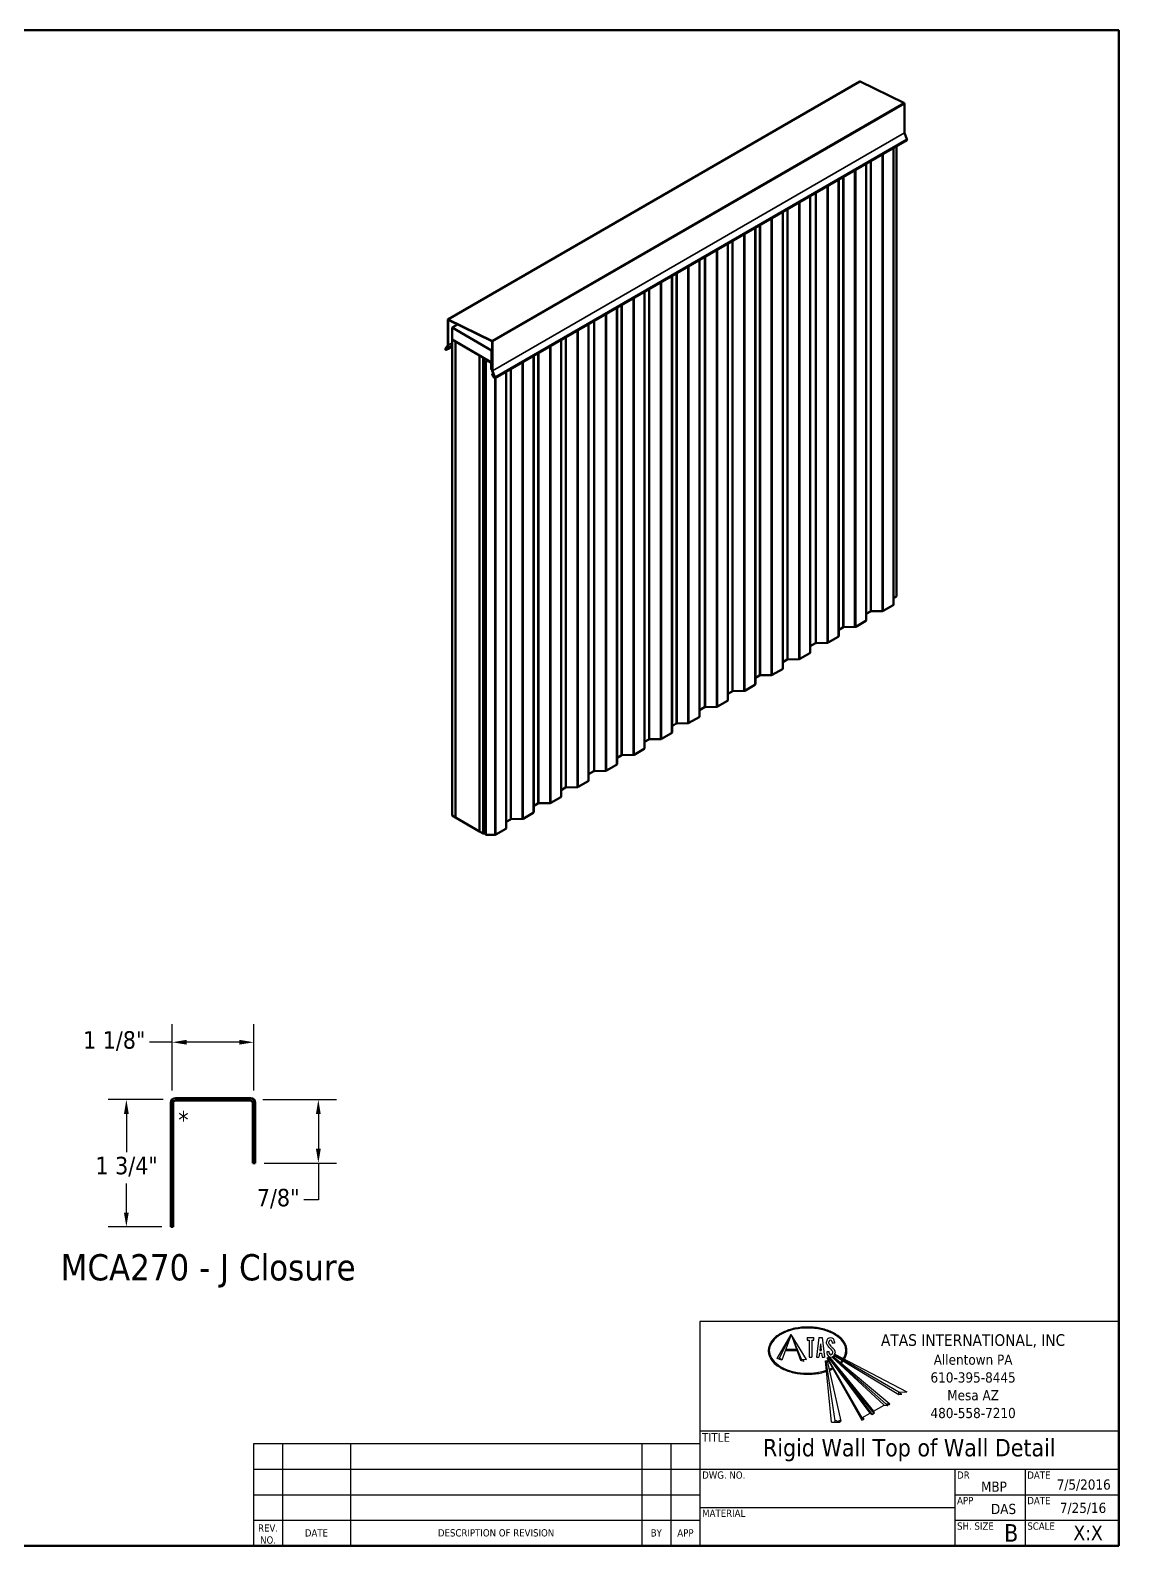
# Model space of a CAD drawing. Header units: inches. Extents: x 0.6 to 33.4, y 0.6 to 21.4.
# Drawn here: x 18.46 to 33.4, y 0.6 to 21.4 of the extents above; entities that cross this region are included whole.
import ezdxf

# ---------------------------------------------------------------- set-up
doc = ezdxf.new("R2010")
doc.units = ezdxf.units.IN
doc.header["$LTSCALE"] = 2
doc.header["$MEASUREMENT"] = 0
for name, color, linetype, lineweight in [('Border (ANSI)', 7, 'Continuous', 70), ('Dimension (ANSI)', 7, 'Continuous', 25), ('Logo', 7, 'Continuous', 25), ('Sketch Geometry (ANSI)', 7, 'Continuous', 25), ('Symbol (ANSI)', 7, 'Continuous', 25), ('Title (ANSI)', 7, 'Continuous', 50), ('Visible (ANSI)', 7, 'Continuous', 50), ('Visible Narrow (ANSI)', 7, 'Continuous', 35)]:
    doc.layers.add(name, color=color, linetype=linetype, lineweight=lineweight)
doc.styles.add('Label Text (ANSI)', font='tahoma.ttf')
doc.styles.add('Note Text (ANSI)', font='tahoma.ttf')
doc.styles.add('Title Block Info', font='tahoma.ttf')
doc.styles.add('Title Block Labels', font='tahoma.ttf')
doc.dimstyles.new('Architectural (ANSI)', dxfattribs={"dimscale": 2, "dimtxt": 0.12, "dimasz": 0.098425, "dimexe": 0.125, "dimexo": 0.0625, "dimgap": 0.031496, "dimtad": 0, "dimtih": 1, "dimtoh": 1, "dimdec": 4, "dimrnd": 1e-08, "dimzin": 3, "dimdsep": 46, "dimlunit": 4, "dimtxsty": 'Note Text (ANSI)', "dimcen": 0.09, "dimdle": 0.393701, "dimclrd": 256, "dimclre": 256, "dimclrt": 256, "dimadec": 0, "dimazin": 3, "dimtfac": 1, "dimtofl": 0, "dimtmove": 0, "dimatfit": 3, "dimfxl": 0, "dimfrac": 2, "dimtolj": 1, "dimtzin": 12, "dimlwd": -1, "dimlwe": -1, "dimarcsym": 0})

# ---------------------------------------------------------------- blocks, each defined once
blk = doc.blocks.new('Borders ATAS A Border')
at = {"layer": 'Border (ANSI)'}
for p, q in [((16.7, 10.7), (0.3, 10.7)), ((16.7, 0.3), (16.7, 10.7)), ((0.3, 0.3), (16.7, 0.3))]:
    blk.add_line(p, q, dxfattribs=at)
blk = doc.blocks.new('Title Blocks ATAS A-B Title Block')
at = {"layer": 'Logo', "linetype": 'Continuous'}
for p, q in [((5.513, 4.03), (5.609, 4.196)), ((5.528, 4.034), (5.609, 4.196)), ((5.609, 4.196), (5.544, 4.019)), ((5.714, 4.023), (5.609, 4.196)), ((5.609, 4.196), (5.673, 4.019)), ((5.681, 4.026), (5.609, 4.196)), ((5.719, 4.174), (5.719, 4.157)), ((5.719, 4.174), (5.764, 4.174)), ((5.764, 4.157), (5.764, 4.174)), ((5.799, 4.174), (5.783, 4.041)), ((5.799, 4.174), (5.822, 4.174)), ((5.822, 4.174), (5.838, 4.041)), ((5.568, 4.086), (5.649, 4.086)), ((5.572, 4.096), (5.645, 4.096)), ((5.719, 4.157), (5.733, 4.157)), ((5.733, 4.157), (5.733, 4.041)), ((5.75, 4.157), (5.764, 4.157)), ((5.75, 4.157), (5.75, 4.041)), ((5.803, 4.068), (5.799, 4.041)), ((5.803, 4.068), (5.818, 4.068)), ((5.81, 4.131), (5.805, 4.085)), ((5.805, 4.085), (5.816, 4.085)), ((5.81, 4.131), (5.816, 4.085)), ((5.818, 4.068), (5.821, 4.041)), ((5.852, 4.135), (5.851, 4.146)), ((5.852, 4.134), (5.852, 4.135)), ((5.854, 4.13), (5.852, 4.134)), ((5.854, 4.129), (5.854, 4.13)), ((5.855, 4.127), (5.854, 4.129)), ((5.856, 4.124), (5.855, 4.127)), ((5.855, 4.068), (5.855, 4.079)), ((5.855, 4.079), (5.871, 4.079)), ((5.858, 4.122), (5.856, 4.124)), ((5.86, 4.119), (5.858, 4.122)), ((5.858, 4.122), (5.858, 4.122)), ((5.861, 4.119), (5.86, 4.119)), ((5.863, 4.115), (5.861, 4.119)), ((5.868, 4.109), (5.863, 4.115)), ((5.868, 4.135), (5.868, 4.146)), ((5.873, 4.128), (5.868, 4.135)), ((5.869, 4.108), (5.868, 4.109)), ((5.87, 4.107), (5.869, 4.108)), ((5.87, 4.107), (5.875, 4.102)), ((5.871, 4.068), (5.871, 4.079)), ((5.874, 4.126), (5.873, 4.128)), ((5.883, 4.116), (5.874, 4.126)), ((5.875, 4.102), (5.879, 4.098)), ((5.879, 4.098), (5.887, 4.089)), ((5.886, 4.112), (5.883, 4.116)), ((5.891, 4.107), (5.886, 4.112)), ((5.887, 4.089), (5.888, 4.087)), ((5.888, 4.087), (5.893, 4.079)), ((5.89, 4.146), (5.89, 4.135)), ((5.907, 4.135), (5.89, 4.135)), ((5.891, 4.107), (5.892, 4.106)), ((5.892, 4.106), (5.893, 4.105)), ((5.893, 4.105), (5.898, 4.099)), ((5.893, 4.079), (5.893, 4.068)), ((5.898, 4.099), (5.901, 4.096)), ((5.901, 4.096), (5.901, 4.096)), ((5.901, 4.096), (5.903, 4.093)), ((5.903, 4.093), (5.904, 4.092)), ((5.904, 4.092), (5.905, 4.09)), ((5.905, 4.09), (5.906, 4.087)), ((5.906, 4.087), (5.907, 4.086)), ((5.907, 4.146), (5.907, 4.135)), ((5.907, 4.086), (5.908, 4.084)), ((5.908, 4.084), (5.909, 4.081)), ((5.909, 4.081), (5.909, 4.079)), ((5.909, 4.079), (5.91, 4.068)), ((5.909, 4.061), (6.404, 3.803)), ((5.544, 4.019), (5.513, 4.03)), ((5.544, 4.019), (5.528, 4.034)), ((5.673, 4.019), (5.681, 4.026)), ((5.673, 4.019), (5.695, 4.013)), ((5.681, 4.026), (5.714, 4.023)), ((5.69, 4.026), (5.695, 4.013)), ((5.733, 4.041), (5.75, 4.041)), ((5.783, 4.041), (5.799, 4.041)), ((5.821, 4.041), (5.838, 4.041)), ((5.886, 3.594), (5.845, 4.014)), ((5.845, 4.014), (5.849, 4.014)), ((5.849, 4.015), (5.85, 4.017)), ((5.91, 3.604), (5.849, 4.015)), ((5.85, 4.017), (5.851, 4.016)), ((5.851, 4.016), (5.853, 4.015)), ((5.853, 4.015), (5.855, 4.016)), ((5.856, 4.017), (5.855, 4.016)), ((5.857, 4.016), (5.856, 4.017)), ((5.857, 4.035), (5.866, 4.04)), ((5.857, 4.035), (6.095, 3.623)), ((5.857, 4.035), (5.857, 4.032)), ((5.857, 4.032), (6.095, 3.607)), ((5.857, 4.016), (5.95, 3.601)), ((6.151, 3.655), (5.866, 4.04)), ((5.866, 4.04), (5.868, 4.039)), ((5.868, 4.039), (5.87, 4.04)), ((5.868, 4.039), (6.165, 3.647)), ((5.87, 4.042), (5.871, 4.043)), ((5.87, 4.042), (6.175, 3.669)), ((5.87, 4.042), (5.87, 4.04)), ((6.178, 3.654), (5.87, 4.04)), ((6.247, 3.711), (5.889, 4.042)), ((5.892, 4.042), (6.261, 3.717)), ((6.287, 3.718), (5.895, 4.044)), ((5.905, 4.052), (6.348, 3.784)), ((6.348, 3.8), (5.906, 4.055)), ((6.348, 3.8), (6.404, 3.803)), ((6.348, 3.784), (6.348, 3.8)), ((6.369, 3.785), (6.348, 3.797)), ((6.348, 3.784), (6.369, 3.785)), ((6.095, 3.623), (6.151, 3.656)), ((6.151, 3.656), (6.165, 3.647)), ((6.165, 3.647), (6.178, 3.655)), ((6.175, 3.669), (6.247, 3.711)), ((6.175, 3.669), (6.178, 3.655)), ((6.247, 3.711), (6.268, 3.709)), ((6.261, 3.718), (6.262, 3.719)), ((6.261, 3.718), (6.261, 3.718)), ((6.261, 3.718), (6.261, 3.718)), ((6.262, 3.716), (6.261, 3.718)), ((6.262, 3.719), (6.264, 3.72)), ((6.265, 3.715), (6.262, 3.716)), ((6.264, 3.72), (6.272, 3.719)), ((6.267, 3.715), (6.265, 3.715)), ((6.269, 3.716), (6.267, 3.715)), ((6.268, 3.709), (6.271, 3.709)), ((6.269, 3.716), (6.269, 3.716)), ((6.272, 3.715), (6.269, 3.716)), ((6.271, 3.709), (6.272, 3.709)), ((6.272, 3.719), (6.279, 3.716)), ((6.274, 3.713), (6.272, 3.715)), ((6.272, 3.709), (6.273, 3.71)), ((6.273, 3.71), (6.274, 3.712)), ((6.274, 3.712), (6.274, 3.713)), ((6.279, 3.716), (6.284, 3.716)), ((6.284, 3.716), (6.287, 3.718)), ((5.886, 3.594), (5.944, 3.595)), ((5.909, 3.597), (5.91, 3.605)), ((5.91, 3.605), (5.918, 3.605)), ((5.918, 3.605), (5.929, 3.598)), ((5.929, 3.598), (5.94, 3.605)), ((5.944, 3.607), (5.94, 3.605)), ((5.95, 3.601), (5.944, 3.607)), ((5.944, 3.595), (5.95, 3.601)), ((6.095, 3.623), (6.095, 3.607)), ((6.095, 3.607), (6.109, 3.615)), ((6.109, 3.615), (6.102, 3.627))]:
    blk.add_line(p, q, dxfattribs=at)
at = {"layer": 'Logo', "color": 7, "linetype": 'Continuous', "lineweight": 25}
blk.add_line((5.901, 4.048), (5.903, 4.05), dxfattribs=at)
at = {"layer": 'Logo', "linetype": 'Continuous'}
for centre, radius, start, end in [((5.879, 4.146), 0.0277, 0, 180), ((5.882, 4.068), 0.0277, 180, 0), ((5.879, 4.146), 0.0111, 0, 180), ((5.882, 4.068), 0.0111, 180, 0)]:
    blk.add_arc(centre, radius, start, end, dxfattribs=at)
at = {"layer": 'Logo'}
for start_param, end_param in [(5.920587, 11.509279), (5.311273, 5.424577), (5.721945, 5.844109)]:
    blk.add_ellipse((5.722, 4.085), major_axis=(0.263, 0), ratio=0.589286, start_param=start_param, end_param=end_param, dxfattribs=at)
for points in [[(5.974, 4.027), (5.987, 4.054), (5.992, 4.083), (5.988, 4.112), (5.976, 4.14), (5.956, 4.166), (5.929, 4.189), (5.896, 4.209), (5.858, 4.225), (5.816, 4.237), (5.772, 4.244), (5.725, 4.247), (5.679, 4.245), (5.634, 4.238), (5.591, 4.227), (5.553, 4.211), (5.519, 4.192), (5.491, 4.169), (5.47, 4.144), (5.457, 4.116), (5.452, 4.087), (5.456, 4.058), (5.468, 4.03), (5.487, 4.004), (5.514, 3.981), (5.547, 3.961), (5.585, 3.945), (5.627, 3.933), (5.672, 3.926), (5.718, 3.923), (5.764, 3.925), (5.809, 3.931), (5.852, 3.943)], [(5.872, 3.95), (5.878, 3.952), (5.885, 3.955), (5.891, 3.958), (5.897, 3.961)], [(5.95, 3.998), (5.954, 4.002), (5.959, 4.006), (5.962, 4.011), (5.966, 4.015)]]:
    blk.add_spline(points, degree=3, dxfattribs=at)
at = {"layer": 'Sketch Geometry (ANSI)'}
for p, q in [((7.858, 4.284), (4.983, 4.284)), ((4.983, 4.284), (4.983, 2.746)), ((7.858, 2.746), (7.858, 4.284)), ((1.918, 3.446), (1.918, 2.746)), ((4.983, 3.446), (1.918, 3.446)), ((2.118, 3.446), (2.118, 2.746)), ((2.583, 3.446), (2.583, 2.746)), ((4.583, 3.446), (4.583, 2.746)), ((4.783, 3.446), (4.783, 2.746)), ((4.983, 3.534), (7.858, 3.534)), ((1.918, 3.271), (4.983, 3.271)), ((4.983, 3.271), (7.858, 3.271)), ((6.733, 3.271), (6.733, 2.746)), ((7.215, 3.271), (7.215, 2.746)), ((1.918, 3.096), (4.983, 3.096)), ((6.733, 3.096), (7.858, 3.096)), ((1.918, 2.921), (4.983, 2.921)), ((4.983, 3.009), (6.733, 3.009)), ((6.733, 2.921), (7.858, 2.921)), ((1.918, 2.746), (4.983, 2.746)), ((4.983, 2.746), (7.858, 2.746))]:
    blk.add_line(p, q, dxfattribs=at)
at = {"layer": 'Symbol (ANSI)', "char_height": 0.05, "attachment_point": 5, "style": 'Title Block Labels'}
for s, insert, line_spacing_factor in [('{\\H1.6x;ATAS INTERNATIONAL, INC\\P\\H0.875x;Allentown PA\\H1.3631x; \\H0.73365x;\\P610-395-8445\\H1.1376x; \\H0.87902x;\\PMesa AZ\\H1.1946x; \\H0.83708x;\\P480-558-7210\\H1.1855x; }', (6.858, 3.909), 1.04605), ('REV.\\PNO.', (2.018, 2.826), 0.987884)]:
    blk.add_mtext(s, dxfattribs=dict(at, insert=insert, line_spacing_factor=line_spacing_factor))
at = {"layer": 'Symbol (ANSI)'}
for s, insert, char_height, attachment_point, style in [('\\fTahoma|b0|i0;\\H0.0600;TITLE', (4.998, 3.519), 0.06, 1, 'Title Block Labels'), ('DWG. NO.', (4.998, 3.256), 0.05, 1, 'Title Block Labels'), ('DR', (6.748, 3.256), 0.05, 1, 'Title Block Labels'), ('DATE', (7.23, 3.256), 0.05, 1, 'Title Block Labels'), ('MBP', (7.09, 3.116), 0.07, 9, 'Title Block Info'), ('APP', (6.748, 3.081), 0.05, 1, 'Title Block Labels'), ('DAS', (7.153, 2.962), 0.07, 9, 'Title Block Info'), ('DATE', (7.23, 3.081), 0.05, 1, 'Title Block Labels'), ('7/25/16', (7.772, 2.962), 0.07, 9, 'Title Block Info'), ('MATERIAL', (4.998, 2.994), 0.05, 1, 'Title Block Labels'), ('DATE', (2.35, 2.834), 0.05, 5, 'Title Block Labels'), ('DESCRIPTION OF REVISION', (3.583, 2.834), 0.05, 5, 'Title Block Labels'), ('BY', (4.683, 2.834), 0.05, 5, 'Title Block Labels'), ('APP', (4.883, 2.834), 0.05, 5, 'Title Block Labels'), ('SH. SIZE', (6.748, 2.906), 0.05, 1, 'Title Block Labels'), ('SCALE', (7.23, 2.906), 0.05, 1, 'Title Block Labels'), ('\\fTahoma|b0|i0;\\H0.1000;X:X', (7.748, 2.834), 0.1, 6, 'Title Block Info')]:
    blk.add_mtext(s, dxfattribs=dict(at, insert=insert, char_height=char_height, attachment_point=attachment_point, style=style))
for tag, p, height, style in [('CREATION_DATE_001', (7.432, 3.131), 0.07, 'Title Block Info'), ('Sheet_Size_001', (7.071, 2.774), 0.12, 'Note Text (ANSI)')]:
    blk.add_attdef(tag, p, '', height=height, dxfattribs=dict(at, style=style))
at = {"layer": 'Title (ANSI)', "attachment_point": 5, "style": 'Note Text (ANSI)'}
for s, insert, char_height in [('Rigid Wall Top of Wall Detail', (6.42, 3.402), 0.12), ('\\fTahoma|b0|i0;\\H0.1000; ', (5.858, 3.14), 0.1), ('\\fTahoma|b0|i0;\\H0.1000; ', (5.858, 2.877), 0.1)]:
    blk.add_mtext(s, dxfattribs=dict(at, insert=insert, char_height=char_height))
blk = doc.blocks.new('*D8')
at = {"layer": 'Defpoints', "color": 0, "transparency": 16777216}
for p in [(21.524, 6.723), (22.411, 6.723), (21.542, 5.851)]:
    blk.add_point(p, dxfattribs=at)
at = {"layer": 'Dimension (ANSI)', "transparency": 16777216}
for p, q in [((21.649, 6.723), (22.661, 6.723)), ((22.411, 6.526), (22.411, 6.048)), ((21.667, 5.851), (22.661, 5.851)), ((22.411, 5.851), (22.411, 5.346)), ((22.411, 5.346), (22.214, 5.346))]:
    blk.add_line(p, q, dxfattribs=at)
for points in [[(22.378, 6.526), (22.444, 6.526), (22.411, 6.723)], [(22.378, 6.048), (22.444, 6.048), (22.411, 5.851)]]:
    blk.add_solid(points, dxfattribs=at)
at = {"layer": 'Dimension (ANSI)', "transparency": 16777216, "insert": (21.567, 5.498), "char_height": 0.24, "attachment_point": 1, "style": 'Note Text (ANSI)'}
blk.add_mtext('\\A1;7/8"', dxfattribs=at)
blk = doc.blocks.new('*D9')
at = {"layer": 'Defpoints', "color": 0, "transparency": 16777216}
for p in [(21.524, 7.51), (20.404, 6.723), (21.524, 6.723)]:
    blk.add_point(p, dxfattribs=at)
at = {"layer": 'Dimension (ANSI)', "transparency": 16777216}
for p, q in [((20.404, 6.848), (20.404, 7.76)), ((21.524, 6.848), (21.524, 7.76)), ((20.404, 7.51), (20.092, 7.51)), ((21.327, 7.51), (20.601, 7.51))]:
    blk.add_line(p, q, dxfattribs=at)
for points in [[(20.601, 7.543), (20.601, 7.478), (20.404, 7.51)], [(21.327, 7.543), (21.327, 7.478), (21.524, 7.51)]]:
    blk.add_solid(points, dxfattribs=at)
at = {"layer": 'Dimension (ANSI)', "transparency": 16777216, "insert": (19.181, 7.662), "char_height": 0.24, "attachment_point": 1, "style": 'Note Text (ANSI)'}
blk.add_mtext('\\A1;1 1/8"', dxfattribs=at)
blk = doc.blocks.new('*D10')
at = {"layer": 'Defpoints', "color": 0, "transparency": 16777216}
for p in [(19.775, 6.723), (20.404, 6.723), (20.385, 4.976)]:
    blk.add_point(p, dxfattribs=at)
at = {"layer": 'Dimension (ANSI)', "transparency": 16777216}
for p, q in [((20.279, 6.723), (19.525, 6.723)), ((19.775, 6.526), (19.775, 6.001)), ((19.775, 5.173), (19.775, 5.572)), ((20.26, 4.976), (19.525, 4.976))]:
    blk.add_line(p, q, dxfattribs=at)
for points in [[(19.742, 6.526), (19.808, 6.526), (19.775, 6.723)], [(19.742, 5.173), (19.808, 5.173), (19.775, 4.976)]]:
    blk.add_solid(points, dxfattribs=at)
at = {"layer": 'Dimension (ANSI)', "transparency": 16777216, "insert": (19.351, 5.938), "char_height": 0.24, "attachment_point": 1, "style": 'Note Text (ANSI)'}
blk.add_mtext('\\A1;1 3/4"', dxfattribs=at)

msp = doc.modelspace()

# ---------------------------------------------------------------- linework, layer by layer
at = {"layer": 'Visible (ANSI)'}
for p, q in [((24.19103, 17.43027), (29.84788, 20.69625)), ((30.45159, 20.40436), (29.85211, 20.69606)), ((30.45884, 19.99286), (30.45884, 20.39244)), ((30.49313, 19.90356), (30.45923, 19.99093)), ((24.835, 16.62714), (30.49186, 19.89313)), ((30.30968, 19.78795), (30.30968, 13.51968)), ((30.35051, 13.6303), (30.35051, 19.81152)), ((29.93256, 19.57022), (29.93256, 13.30195)), ((29.55543, 19.35248), (29.55543, 13.08422)), ((29.16538, 19.12728), (29.16538, 12.85901)), ((28.78825, 18.90955), (28.78825, 12.64128)), ((28.41113, 18.69182), (28.41113, 12.42355)), ((28.03401, 18.47409), (28.03401, 12.20582)), ((27.64395, 18.24889), (27.64395, 11.98062)), ((27.26682, 18.03115), (27.26682, 11.76288)), ((26.8897, 17.81342), (26.8897, 11.54515)), ((26.51258, 17.59569), (26.51258, 11.32742)), ((24.18906, 17.08157), (24.18906, 17.42592)), ((24.19283, 17.42374), (24.19283, 17.07939)), ((24.19525, 17.43007), (24.79474, 17.13837)), ((24.79503, 17.13386), (24.19555, 17.42556)), ((24.32359, 17.36326), (24.24657, 17.3188)), ((24.24657, 17.3188), (24.78869, 17.00581)), ((24.24657, 17.1555), (24.24657, 17.3188)), ((26.12252, 17.37049), (26.12252, 11.10222)), ((24.15477, 17.03187), (24.18867, 17.08009)), ((24.19193, 17.07603), (24.15803, 17.0278)), ((24.1928, 17.03314), (24.24657, 17.06419)), ((24.19542, 17.0285), (24.24657, 17.05803)), ((24.78869, 16.84251), (24.24657, 17.1555)), ((24.24657, 17.15441), (24.24751, 17.15495)), ((24.29371, 17.12719), (24.24657, 17.15441)), ((24.24657, 10.62243), (24.24657, 17.15441)), ((24.29466, 17.12774), (24.29371, 17.12719)), ((24.29371, 10.59522), (24.29371, 17.12719)), ((24.29466, 17.12665), (24.2956, 17.12719)), ((24.29466, 17.12665), (24.62464, 16.93613)), ((24.29466, 10.59467), (24.29466, 17.12665)), ((24.79821, 16.72905), (24.79821, 17.12863)), ((24.80198, 17.12646), (24.80198, 16.72688)), ((25.74539, 17.15275), (25.74539, 10.88449)), ((24.16465, 17.01801), (24.1928, 17.03314)), ((24.19542, 17.0285), (24.16727, 17.01336)), ((24.1928, 17.03314), (24.19542, 17.0285)), ((24.62558, 16.93668), (24.62464, 16.93613)), ((24.62464, 16.93613), (24.62464, 10.40416)), ((24.62558, 16.93559), (24.62652, 16.93613)), ((24.62558, 10.40361), (24.62558, 16.93559)), ((24.67272, 16.90837), (24.62558, 16.93559)), ((24.67366, 16.90891), (24.67272, 16.90837)), ((24.67272, 10.3764), (24.67272, 16.90837)), ((24.67461, 16.90837), (24.67366, 16.90783)), ((24.67366, 16.90783), (24.67366, 10.37585)), ((24.67744, 16.90565), (24.67366, 16.90783)), ((24.67744, 16.90565), (24.67838, 16.90619)), ((24.67744, 10.37368), (24.67744, 16.90565)), ((24.67838, 16.89814), (24.67838, 16.71285)), ((24.68015, 16.90204), (24.68286, 16.90361)), ((24.6814, 16.7111), (24.6814, 16.89639)), ((24.78143, 16.84561), (24.68441, 16.90162)), ((24.68441, 16.89814), (24.78143, 16.84212)), ((24.75154, 16.85938), (24.70599, 16.85846)), ((24.70599, 10.35719), (24.70599, 16.85846)), ((24.70599, 16.85846), (24.70986, 16.85623)), ((24.70986, 16.85623), (24.7554, 16.85715)), ((24.70986, 16.85623), (24.70986, 10.35496)), ((24.79821, 17.0113), (24.78869, 17.00581)), ((24.78869, 17.00581), (24.78869, 16.84251)), ((24.79821, 16.848), (24.78869, 16.84251)), ((25.36827, 16.93502), (25.36827, 10.66675)), ((24.6814, 16.7111), (24.67838, 16.71285)), ((24.70599, 16.7253), (24.6814, 16.7111)), ((24.78444, 16.8369), (24.78444, 16.74687)), ((24.78444, 16.74687), (24.78746, 16.74513)), ((24.78746, 16.74513), (24.78746, 16.83516)), ((24.79821, 16.75133), (24.78746, 16.74513)), ((24.79562, 16.68115), (24.79824, 16.68277)), ((24.82377, 16.63351), (24.79562, 16.68115)), ((24.79824, 16.68277), (24.81223, 16.69084)), ((24.79824, 16.68277), (24.82639, 16.63513)), ((24.83301, 16.63728), (24.79911, 16.72466)), ((24.80238, 16.72495), (24.83628, 16.63758)), ((24.99115, 16.71729), (24.99115, 10.44902)), ((30.30968, 13.60673), (30.35051, 13.6303)), ((29.93256, 13.389), (29.99017, 13.42226)), ((30.00137, 13.42507), (30.15178, 13.4281)), ((30.16567, 13.43159), (30.30363, 13.51124)), ((29.55543, 13.17126), (29.61305, 13.20453)), ((29.62425, 13.20734), (29.77465, 13.21037)), ((29.78855, 13.21386), (29.92651, 13.29351)), ((29.16538, 12.94606), (29.23592, 12.98679)), ((29.24713, 12.98961), (29.39753, 12.99264)), ((29.41142, 12.99613), (29.54938, 13.07578)), ((28.78825, 12.72833), (28.84586, 12.76159)), ((28.85707, 12.76441), (29.00747, 12.76744)), ((29.02136, 12.77093), (29.15932, 12.85058)), ((28.41113, 12.5106), (28.46874, 12.54386)), ((28.47994, 12.54667), (28.63035, 12.54971)), ((28.64424, 12.55319), (28.7822, 12.63285)), ((28.03401, 12.29287), (28.09162, 12.32613)), ((28.10282, 12.32894), (28.25322, 12.33197)), ((28.26712, 12.33546), (28.40508, 12.41511)), ((27.64395, 12.06767), (27.71449, 12.1084)), ((27.7257, 12.11121), (27.8761, 12.11424)), ((27.88999, 12.11773), (28.02795, 12.19738)), ((27.26682, 11.84993), (27.32443, 11.8832)), ((27.33564, 11.88601), (27.48604, 11.88904)), ((27.49993, 11.89253), (27.63789, 11.97218)), ((26.8897, 11.6322), (26.94731, 11.66546)), ((26.95851, 11.66828), (27.10892, 11.67131)), ((27.12281, 11.6748), (27.26077, 11.75445)), ((26.51258, 11.41447), (26.57019, 11.44773)), ((26.58139, 11.45054), (26.73179, 11.45358)), ((26.74569, 11.45706), (26.88365, 11.53671)), ((26.20427, 11.23281), (26.35467, 11.23584)), ((26.36856, 11.23933), (26.50652, 11.31898)), ((25.9785, 11.01413), (26.11646, 11.09378)), ((26.12252, 11.18927), (26.19306, 11.23)), ((25.60138, 10.7964), (25.73934, 10.87605)), ((25.74539, 10.97154), (25.803, 11.0048)), ((25.81421, 11.00761), (25.96461, 11.01064)), ((24.24657, 10.62243), (24.29371, 10.59522)), ((25.22426, 10.57867), (25.36222, 10.65832)), ((25.36827, 10.7538), (25.42588, 10.78707)), ((25.43708, 10.78988), (25.58749, 10.79291)), ((24.29371, 10.59522), (24.29466, 10.59576)), ((24.62464, 10.40416), (24.29466, 10.59467)), ((24.62464, 10.40416), (24.62558, 10.4047)), ((24.62558, 10.40361), (24.67272, 10.3764)), ((24.84713, 10.36093), (24.98509, 10.44058)), ((24.99115, 10.53607), (25.04876, 10.56933)), ((25.05996, 10.57215), (25.21036, 10.57518)), ((24.67272, 10.3764), (24.67366, 10.37694)), ((24.67744, 10.37368), (24.67366, 10.37585)), ((24.70599, 10.39016), (24.67744, 10.37368)), ((24.70599, 10.35719), (24.70986, 10.35496)), ((24.70986, 10.35496), (24.83324, 10.35745))]:
    msp.add_line(p, q, dxfattribs=at)
at = {"layer": 'Visible (ANSI)', "color": 1, "true_color": 0xff0000}
for p, q in [((20.38532, 6.67767), (20.38532, 4.97567)), ((20.41732, 4.97567), (20.41732, 6.67767)), ((21.47832, 6.74167), (20.44932, 6.74167)), ((20.44932, 6.70967), (21.47832, 6.70967)), ((21.51032, 6.67767), (21.51032, 5.85067)), ((21.54232, 5.85067), (21.54232, 6.67767)), ((21.51032, 5.85067), (21.54232, 5.85067)), ((20.41732, 4.97567), (20.38532, 4.97567))]:
    msp.add_line(p, q, dxfattribs=at)
for centre, radius, start, end in [((20.44932, 6.67767), 0.064, 90, 180), ((20.44932, 6.67767), 0.032, 90, 180), ((21.47832, 6.67767), 0.064, 0, 90), ((21.47832, 6.67767), 0.032, 0, 90)]:
    msp.add_arc(centre, radius, start, end, dxfattribs=at)
at = {"layer": 'Visible (ANSI)'}
for centre, major_axis, start_param, end_param in [((29.85263, 20.68802), (-0.00475, 0.00823), 5.57622632, 6.28318531), ((30.45212, 20.39632), (-0.00475, 0.00823), 3.92699082, 5.57622632), ((30.46178, 19.99116), (-0.00208, 0.00361), 0.78539816, 1.30899694), ((30.48619, 19.90294), (0.00567, -0.00981), 0, 1.30899694), ((24.19578, 17.42204), (-0.00475, 0.00823), 5.57622632, 7.06858347), ((24.19578, 17.42204), (-0.00208, 0.00361), 5.57622632, 7.06858347), ((24.18611, 17.08327), (0.00208, -0.00361), 0.26179939, 0.78539816), ((24.18611, 17.08327), (0.00475, -0.00823), 0.26179939, 0.78539816), ((24.79526, 17.13033), (0.00475, -0.00823), 0.78539816, 2.43463367), ((24.79526, 17.13033), (-0.00208, 0.00361), 3.92699082, 5.57622632), ((24.16171, 17.02323), (0.00567, -0.00981), 3.40339204, 6.26573201), ((24.16171, 17.02323), (-0.003, 0.0052), 0.26179939, 3.12413936), ((24.68441, 16.89465), (-0.00427, 0.00739), 5.49778714, 7.06858347), ((24.68441, 16.89465), (-0.00213, 0.0037), 5.49778714, 7.06858347), ((24.78143, 16.83864), (-0.00427, 0.00739), 3.92699082, 5.49778714), ((24.78143, 16.83864), (0.00213, -0.0037), 0.78539816, 2.35619449), ((24.80493, 16.72518), (-0.00475, 0.00823), 0.78539816, 1.30899694), ((24.80493, 16.72518), (0.00208, -0.00361), 3.92699082, 4.45058959), ((24.82934, 16.63696), (0.00567, -0.00981), 4.72984227, 7.59218225), ((24.82934, 16.63696), (0.003, -0.0052), 4.72984227, 7.59218225), ((30.00196, 13.41546), (0.01667, 0), 1.60570291, 2.35619449), ((30.15106, 13.44003), (0.02067, 0), 4.74729557, 5.49778714), ((30.28902, 13.51968), (0.02067, 0), 5.49778714, 6.28318531), ((29.62483, 13.19772), (0.01667, 0), 1.60570291, 2.35619449), ((29.77393, 13.2223), (0.02067, 0), 4.74729557, 5.49778714), ((29.91189, 13.30195), (0.02067, 0), 5.49778714, 6.28318531), ((29.24771, 12.97999), (0.01667, 0), 1.60570291, 2.35619449), ((29.39681, 13.00456), (0.02067, 0), 4.74729557, 5.49778714), ((29.53477, 13.08422), (0.02067, 0), 5.49778714, 6.28318531), ((28.85765, 12.75479), (0.01667, 0), 1.60570291, 2.35619449), ((29.00675, 12.77936), (0.02067, 0), 4.74729557, 5.49778714), ((29.14471, 12.85901), (0.02067, 0), 5.49778714, 6.28318531), ((28.48053, 12.53706), (0.01667, 0), 1.60570291, 2.35619449), ((28.62963, 12.56163), (0.02067, 0), 4.74729557, 5.49778714), ((28.76759, 12.64128), (0.02067, 0), 5.49778714, 6.28318531), ((28.1034, 12.31932), (0.01667, 0), 1.60570291, 2.35619449), ((28.2525, 12.3439), (0.02067, 0), 4.74729557, 5.49778714), ((28.39046, 12.42355), (0.02067, 0), 5.49778714, 6.28318531), ((27.72628, 12.10159), (0.01667, 0), 1.60570291, 2.35619449), ((27.87538, 12.12617), (0.02067, 0), 4.74729557, 5.49778714), ((28.01334, 12.20582), (0.02067, 0), 5.49778714, 6.28318531), ((27.33622, 11.87639), (0.01667, 0), 1.60570291, 2.35619449), ((27.48532, 11.90097), (0.02067, 0), 4.74729557, 5.49778714), ((27.62328, 11.98062), (0.02067, 0), 5.49778714, 6.28318531), ((26.9591, 11.65866), (0.01667, 0), 1.60570291, 2.35619449), ((27.1082, 11.68323), (0.02067, 0), 4.74729557, 5.49778714), ((27.24616, 11.76288), (0.02067, 0), 5.49778714, 6.28318531), ((26.58197, 11.44093), (0.01667, 0), 1.60570291, 2.35619449), ((26.73107, 11.4655), (0.02067, 0), 4.74729557, 5.49778714), ((26.86903, 11.54515), (0.02067, 0), 5.49778714, 6.28318531), ((26.20485, 11.22319), (0.01667, 0), 1.60570291, 2.35619449), ((26.35395, 11.24777), (0.02067, 0), 4.74729557, 5.49778714), ((26.49191, 11.32742), (0.02067, 0), 5.49778714, 6.28318531), ((26.10185, 11.10222), (0.02067, 0), 5.49778714, 6.28318531), ((25.72473, 10.88449), (0.02067, 0), 5.49778714, 6.28318531), ((25.81479, 10.99799), (0.01667, 0), 1.60570291, 2.35619449), ((25.96389, 11.02257), (0.02067, 0), 4.74729557, 5.49778714), ((25.3476, 10.66675), (0.02067, 0), 5.49778714, 6.28318531), ((25.43767, 10.78026), (0.01667, 0), 1.60570291, 2.35619449), ((25.58677, 10.80484), (0.02067, 0), 4.74729557, 5.49778714), ((24.97048, 10.44902), (0.02067, 0), 5.49778714, 6.28318531), ((25.06054, 10.56253), (0.01667, 0), 1.60570291, 2.35619449), ((25.20964, 10.5871), (0.02067, 0), 4.74729557, 5.49778714), ((24.83252, 10.36937), (0.02067, 0), 4.74729557, 5.49778714)]:
    msp.add_ellipse(centre, major_axis=major_axis, ratio=0.57735027, start_param=start_param, end_param=end_param, dxfattribs=at)
at = {"layer": 'Visible Narrow (ANSI)'}
for p, q in [((24.19525, 17.43007), (29.85211, 20.69606)), ((24.79474, 17.13837), (30.45159, 20.40436)), ((24.80198, 17.12646), (30.45884, 20.39244)), ((24.80198, 16.72688), (30.45884, 19.99286)), ((24.80238, 16.72495), (30.45923, 19.99093)), ((24.83628, 16.63758), (30.49313, 19.90356)), ((30.30363, 13.51124), (30.30363, 19.78445)), ((29.92651, 13.29351), (29.92651, 19.56672)), ((29.99017, 13.42226), (29.99017, 19.60348)), ((30.00137, 13.42507), (30.00137, 19.60995)), ((30.15178, 13.4281), (30.15178, 19.69678)), ((30.16567, 13.43159), (30.16567, 19.7048)), ((29.54938, 13.07578), (29.54938, 19.34899)), ((29.61305, 13.20453), (29.61305, 19.38575)), ((29.62425, 13.20734), (29.62425, 19.39221)), ((29.77465, 13.21037), (29.77465, 19.47905)), ((29.78855, 13.21386), (29.78855, 19.48707)), ((29.23592, 12.98679), (29.23592, 19.16801)), ((29.24713, 12.98961), (29.24713, 19.17448)), ((29.39753, 12.99264), (29.39753, 19.26132)), ((29.41142, 12.99613), (29.41142, 19.26934)), ((28.84586, 12.76159), (28.84586, 18.94281)), ((28.85707, 12.76441), (28.85707, 18.94928)), ((29.00747, 12.76744), (29.00747, 19.03612)), ((29.02136, 12.77093), (29.02136, 19.04414)), ((29.15932, 12.85058), (29.15932, 19.12379)), ((28.46874, 12.54386), (28.46874, 18.72508)), ((28.47994, 12.54667), (28.47994, 18.73155)), ((28.63035, 12.54971), (28.63035, 18.81838)), ((28.64424, 12.55319), (28.64424, 18.8264)), ((28.7822, 12.63285), (28.7822, 18.90606)), ((28.10282, 12.32894), (28.10282, 18.51382)), ((28.25322, 12.33197), (28.25322, 18.60065)), ((28.26712, 12.33546), (28.26712, 18.60867)), ((28.40508, 12.41511), (28.40508, 18.68832)), ((27.8761, 12.11424), (27.8761, 18.38292)), ((27.88999, 12.11773), (27.88999, 18.39094)), ((28.02795, 12.19738), (28.02795, 18.47059)), ((28.09162, 12.32613), (28.09162, 18.50735)), ((27.48604, 11.88904), (27.48604, 18.15772)), ((27.49993, 11.89253), (27.49993, 18.16574)), ((27.63789, 11.97218), (27.63789, 18.24539)), ((27.71449, 12.1084), (27.71449, 18.28962)), ((27.7257, 12.11121), (27.7257, 18.29608)), ((27.10892, 11.67131), (27.10892, 17.93999)), ((27.12281, 11.6748), (27.12281, 17.94801)), ((27.26077, 11.75445), (27.26077, 18.02766)), ((27.32443, 11.8832), (27.32443, 18.06441)), ((27.33564, 11.88601), (27.33564, 18.07088)), ((26.73179, 11.45358), (26.73179, 17.72225)), ((26.74569, 11.45706), (26.74569, 17.73027)), ((26.88365, 11.53671), (26.88365, 17.80993)), ((26.94731, 11.66546), (26.94731, 17.84668)), ((26.95851, 11.66828), (26.95851, 17.85315)), ((26.35467, 11.23584), (26.35467, 17.50452)), ((26.36856, 11.23933), (26.36856, 17.51254)), ((26.50652, 11.31898), (26.50652, 17.59219)), ((26.57019, 11.44773), (26.57019, 17.62895)), ((26.58139, 11.45054), (26.58139, 17.63542)), ((24.19283, 17.42374), (24.19579, 17.42545)), ((25.96461, 11.01064), (25.96461, 17.27932)), ((25.9785, 11.01413), (25.9785, 17.28734)), ((26.11646, 11.09378), (26.11646, 17.36699)), ((26.19306, 11.23), (26.19306, 17.41122)), ((26.20427, 11.23281), (26.20427, 17.41769)), ((24.15803, 17.0278), (24.24657, 17.07892)), ((24.16465, 17.01801), (24.24657, 17.0653)), ((24.19193, 17.07603), (24.24657, 17.10758)), ((24.19283, 17.07939), (24.24657, 17.11042)), ((25.58749, 10.79291), (25.58749, 17.06159)), ((25.60138, 10.7964), (25.60138, 17.06961)), ((25.73934, 10.87605), (25.73934, 17.14926)), ((25.803, 11.0048), (25.803, 17.18602)), ((25.81421, 11.00761), (25.81421, 17.19249)), ((24.67838, 16.89814), (24.6814, 16.89639)), ((24.6814, 16.89639), (24.68441, 16.89814)), ((24.68536, 16.90216), (24.68441, 16.90162)), ((24.68441, 16.90162), (24.68441, 16.89814)), ((25.22426, 10.57867), (25.22426, 16.85188)), ((25.36222, 10.65832), (25.36222, 16.93153)), ((25.42588, 10.78707), (25.42588, 16.96828)), ((25.43708, 10.78988), (25.43708, 16.97475)), ((24.78237, 16.84615), (24.78143, 16.84561)), ((24.78143, 16.84561), (24.78143, 16.84212)), ((24.78746, 16.83516), (24.78444, 16.8369)), ((24.79821, 16.84136), (24.78746, 16.83516)), ((24.98509, 10.44058), (24.98509, 16.7138)), ((25.04876, 10.56933), (25.04876, 16.75055)), ((25.05996, 10.57215), (25.05996, 16.75702)), ((25.21036, 10.57518), (25.21036, 16.84386)), ((24.82639, 16.63513), (24.83248, 16.63865)), ((24.83324, 10.35745), (24.83324, 16.62662)), ((24.84713, 10.36093), (24.84713, 16.63414))]:
    msp.add_line(p, q, dxfattribs=at)

# ---------------------------------------------------------------- block references
at = {"xscale": 2, "yscale": 2, "zscale": 2}
msp.add_blockref('Borders ATAS A Border', (0, 0), dxfattribs=at)
msp.add_blockref('Title Blocks ATAS A-B Title Block', (17.68497, -4.89243), dxfattribs=at).add_auto_attribs({'Sheet_Size_001': 'B', 'CREATION_DATE_001': '7/5/2016'})

# ---------------------------------------------------------------- texts
at = {"layer": 'Symbol (ANSI)', "insert": (20.48849, 6.56589), "char_height": 0.24, "attachment_point": 1, "style": 'Note Text (ANSI)'}
msp.add_mtext('{*}', dxfattribs=at)
at = {"layer": 'Symbol (ANSI)', "insert": (18.87425, 4.14273), "char_height": 0.36, "attachment_point": 7, "line_spacing_factor": 1.94635, "style": 'Label Text (ANSI)'}
msp.add_mtext('MCA270 - J Closure', dxfattribs=at)

# ---------------------------------------------------------------- dimensions: what is measured, and where the dimension line sits
at = {"layer": 'Dimension (ANSI)'}
for base, p1, p2, angle, override, picture, middle in [((21.52358, 7.51033), (20.40407, 6.72293), (21.52358, 6.72293), 180, {"dimtih": 0, "dimtoh": 0, "dimdec": 4, "dimlfac": 1, "dimtp": 0, "dimtm": 0, "dimtdec": 2, "dimatfit": 2}, '*D9', (19.60517, 7.51033)), ((19.77493, 6.72293), (20.38532, 4.97567), (20.40407, 6.72293), 90, {"dimdec": 4, "dimlfac": 1, "dimtp": 0, "dimtm": 0, "dimtdec": 2, "dimatfit": 1}, '*D10', (19.77493, 5.7868)), ((22.41127, 6.72293), (21.54232, 5.85067), (21.52358, 6.72293), 90, {"dimdec": 4, "dimlfac": 1, "dimtp": 0, "dimtm": 0, "dimtdec": 2, "dimatfit": 2}, '*D8', (21.85905, 5.3461))]:
    dim = msp.add_linear_dim(base=base, p1=p1, p2=p2, angle=angle, dimstyle='Architectural (ANSI)', override=override, dxfattribs=at)
    dim.commit()
    dim.dimension.update_dxf_attribs({"geometry": picture, "text_midpoint": middle, "dimtype": 160})

doc.saveas('drawing.dxf')
